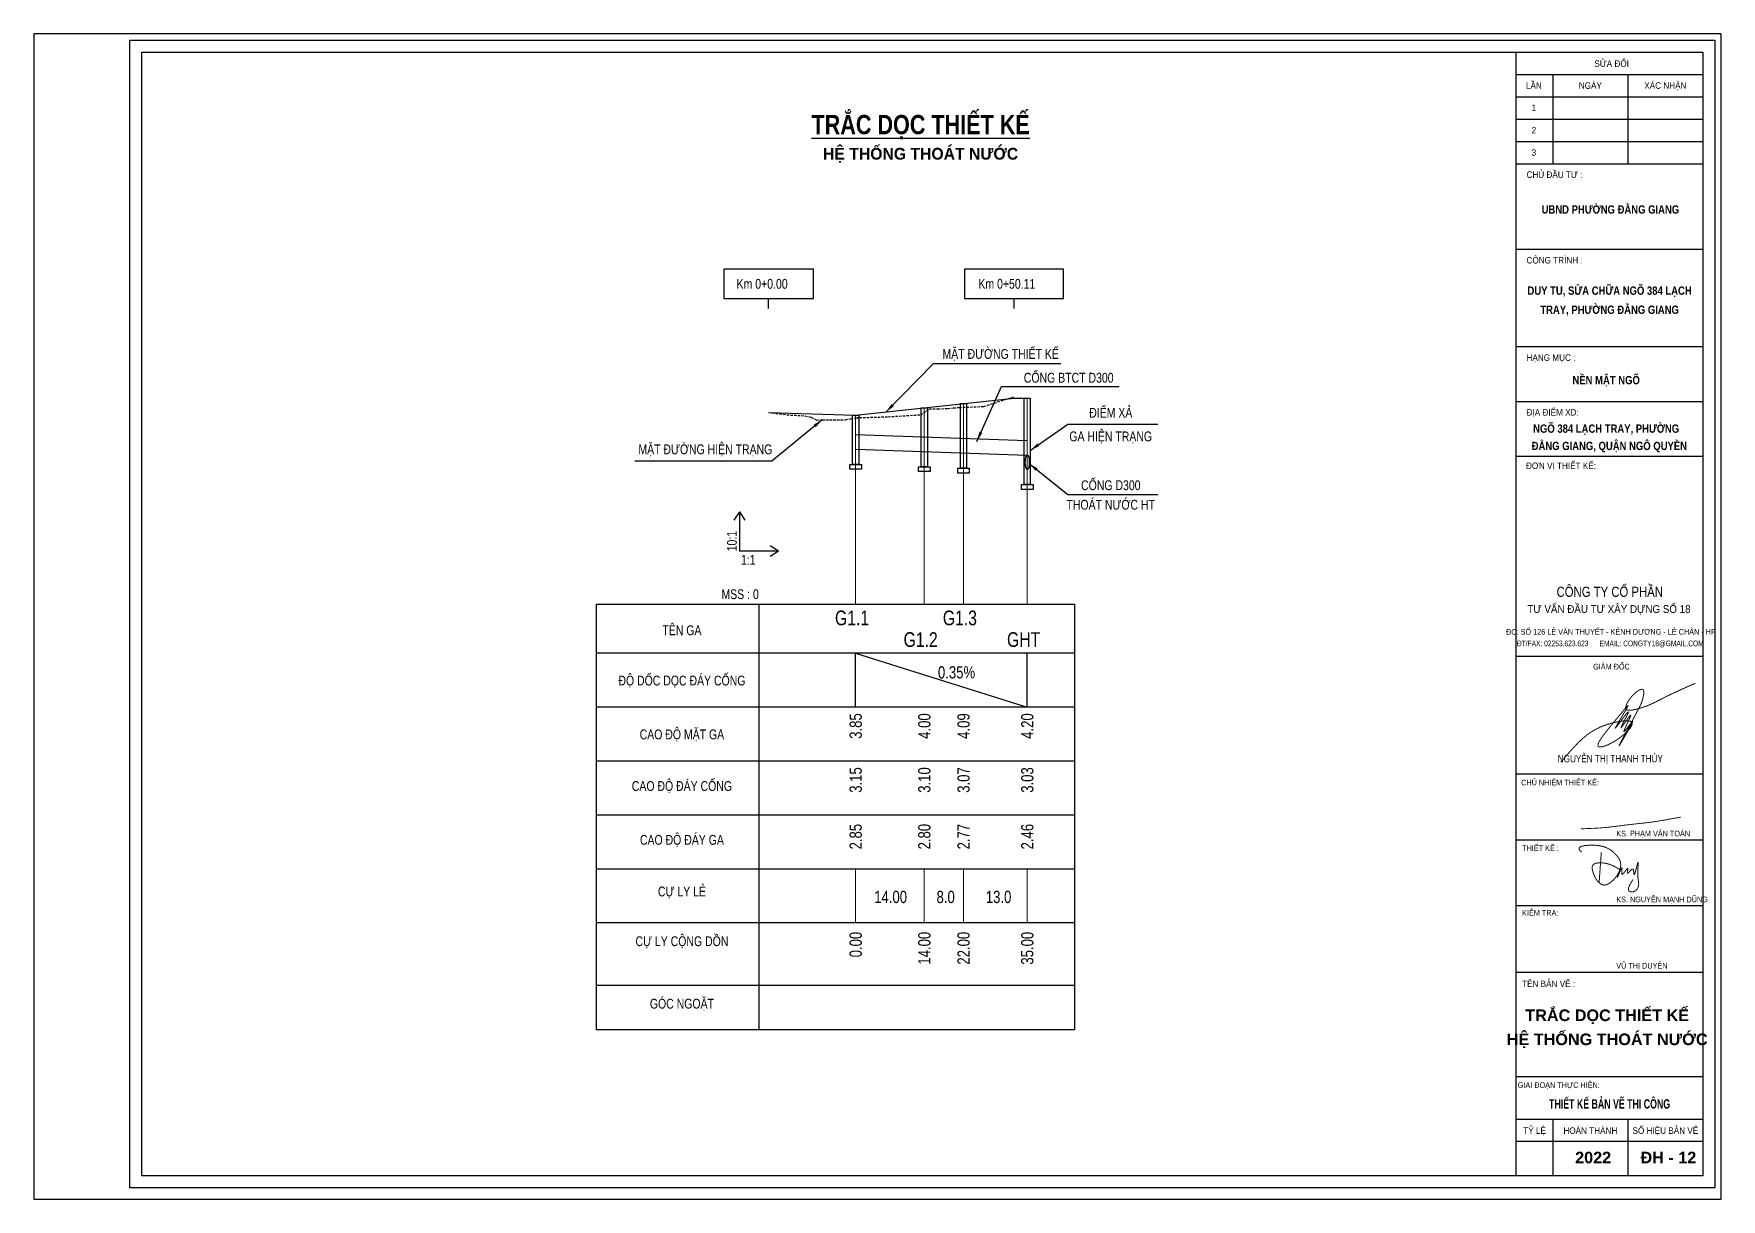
# Model space of a CAD drawing. Header units: inches. Extents: x 190 to 1294, y -79 to 620.
# Drawn here: x 190.3 to 534.5, y -79.3 to 158.3 of the extents above; entities that cross this region are included whole.
import ezdxf
from ezdxf.enums import TextEntityAlignment as Align

# ---------------------------------------------------------------- set-up
doc = ezdxf.new("R2010")
doc.units = ezdxf.units.IN
doc.header["$MEASUREMENT"] = 0
doc.linetypes.add('HIDDEN', pattern=[0.375, 0.25, -0.125])
for name, color, linetype in [('Bang TD tu nhien', 3, 'Continuous'), ('BT7-THAY', 7, 'Continuous'), ('ENTTNTHIETKE1', 2, 'Continuous'), ('GHICHU', 7, 'Continuous'), ('KHUNGTEN', 5, 'Continuous'), ('T.bao', 6, 'Continuous'), ('thep', 2, 'Continuous'), ('Trac doc tu nhien', 3, 'Continuous'), ('TracDoc', 7, 'Continuous'), ('TXT', 5, 'Continuous')]:
    doc.layers.add(name, color=color, linetype=linetype)
for name, color, linetype, lineweight in [('ISO', 153, 'Continuous', 13), ('LC Dim', 8, 'Continuous', 18), ('LC ISO', 160, 'Continuous', 13), ('LC Khac', 4, 'Continuous', 9), ('LC Net dam 1', 30, 'Continuous', 30), ('LC Net thay', 7, 'Continuous', 25), ('LC Text2', 7, 'Continuous', 25)]:
    doc.layers.add(name, color=color, linetype=linetype, lineweight=lineweight)
doc.styles.add('BangTD', font='viet buddy.shx', dxfattribs={"width": 0.8})
doc.styles.add('LC 1', font='')
doc.styles.add('LC3', font='', dxfattribs={"width": 0.8})
doc.styles.add('style1', font='')
doc.styles.add('T2', font='', dxfattribs={"width": 0.8})
doc.styles.add('THANG2', font='')
doc.styles.add('VnAvantH-B', font='')
doc.styles.get('LC 1').set_extended_font_data('.VnAvantH', bold=True)
doc.styles.get('LC3').set_extended_font_data('.VnArialH', bold=True)
doc.styles.get('style1').set_extended_font_data('.VnAvantH')
doc.styles.get('T2').set_extended_font_data('.VnArialH')
doc.styles.get('THANG2').set_extended_font_data('.VnHelvetInsH', bold=True)
doc.styles.get('VnAvantH-B').set_extended_font_data('.VnAvantH', bold=True)
doc.dimstyles.get("Standard").update_dxf_attribs({"dimtxt": 1.5, "dimasz": 0.18, "dimexe": 0.18, "dimexo": 0.0625, "dimgap": 0.09, "dimtad": 0, "dimtih": 1, "dimtoh": 1, "dimdec": 1, "dimzin": 0, "dimdsep": 46, "dimtxsty": 'Standard', "dimcen": 0.09, "dimadec": 0, "dimazin": 0, "dimtfac": 1, "dimtdec": 1, "dimtofl": 0, "dimtmove": 0, "dimatfit": 3, "dimfxl": 1, "dimtolj": 1, "dimtzin": 0, "dimarcsym": 0})

# ---------------------------------------------------------------- blocks, each defined once
blk = doc.blocks.new('nguyen thi thanh thuy')
at = {"layer": 'ISO', "ltscale": 2, "const_width": 40}
blk.add_lwpolyline([(-2685, -1690, -0.006388), (-2178, -1117, -0.008557), (-1977, -905, -0.017087), (-1770, -708, -0.102087), (-833, -161, -0.039833), (-270, -16, -0.020512), (-90, 8, -0.044497), (98, 9, -0.05587), (182, -8, -0.113633), (236, -42, -0.176433), (258, -92, -0.077033), (254, -135, -0.069534), (223, -210, -0.038569), (166, -296, -0.030368), (57, -421, -0.082382), (-675, -942, -0.035158), (-905, -1035, -0.04441), (-1026, -1062, -0.066948), (-1091, -1062, -0.143409), (-1132, -1043, -0.176131), (-1149, -1007, -0.069024), (-1148, -973, -0.059887), (-1131, -911, -0.036714), (-1079, -807, -0.019023), (-1000, -683, -0.011006), (-898, -542, -0.01042), (-645, -222, 0.001355), (-76, 463, -0.031231), (69, 631, -0.180623), (82, 640, -0.602198), (84, 631, -0.055981), (56, 570, -0.010846), (-28, 418, 0.000464), (-371, -161, 0.02324), (-439, -286, 1.627113), (-437, -292, 0.049833), (-397, -245, 0.005496), (-91, 162, -0.011697), (26, 311, -0.051381), (82, 370, -0.288592), (95, 376, -0.379106), (97, 362, -0.040394), (80, 315, -0.015043), (4, 153, 0.026859), (-200, -261, 0.160173), (-204, -278, 0.62441), (-195, -273, 0.034188), (-141, -204, -0.015387), (148, 200, -0.034245), (183, 240, -0.377171), (195, 246, -0.275743), (195, 230, -0.039705), (162, 143, -0.007154), (29, -150, 0.010269), (-53, -335, 0.059207), (-81, -418, 0.494242), (-78, -431, 0.209425), (-61, -421, 0.031522), (-22, -378, 0.012151), (92, -232, -0.015412), (249, -26, -0.066877), (274, -2, -1.012313), (279, -8, -0.055225), (269, -38, -0.019501), (211, -159, -0.008968), (2, -538, -0.00525), (-207, -898, -0.041875), (-284, -1018, -0.365695), (-264, -970, -0.007459), (-39, -543, 0.000828), (491, 447, 0.016244), (598, 659, 0.05881), (711, 1009, 0.039413), (734, 1174, 0.060004), (730, 1242, 0.240646), (692, 1298, 0.134453), (647, 1305, 0.071372), (590, 1291, 0.040684), (523, 1258, 0.056501), (335, 1112, 0.071752), (65, 772, 0.045704), (5, 642, 0.058573), (-12, 565, 0.116475), (-5, 505, 0.165912), (30, 466, 0.096245), (88, 446, 0.048338), (165, 443, 0.036618), (301, 460, 0.062636), (1097, 724, 0.01049), (1469, 913, -0.006081), (1725, 1041, -0.007252), (2275, 1297, -0.003845), (2852, 1552)], format="xyb", dxfattribs=at)
blk = doc.blocks.new('chu ki Toan')
at = {"layer": 'LC ISO', "const_width": 49}
blk.add_lwpolyline([(-20, 15), (-7, 4), (0, 0), (12, -4), (24, -6), (37, -6), (51, -6), (61, -5), (78, -4), (92, -3), (105, -2), (119, -1), (132, 0), (146, 0), (159, 1), (173, 2), (186, 3), (199, 3), (213, 4), (226, 5), (239, 6), (252, 6), (265, 7), (278, 8), (291, 8), (304, 9), (317, 10), (330, 10), (343, 11), (356, 11), (369, 12), (382, 12), (395, 13), (408, 14), (420, 14), (433, 15), (446, 15), (458, 16), (471, 16), (484, 17), (496, 17), (509, 18), (522, 18), (534, 19), (547, 19), (559, 20), (572, 20), (584, 21), (597, 21), (609, 22), (622, 22), (634, 23), (647, 23), (659, 24), (672, 24), (684, 25), (697, 26), (709, 26), (721, 27), (734, 27), (746, 28), (759, 28), (771, 29), (783, 29), (796, 30), (808, 31), (820, 31), (833, 32), (845, 32), (858, 33), (870, 34), (882, 34), (895, 35), (907, 36), (919, 36), (932, 37), (944, 38), (957, 38), (969, 39), (982, 40), (992, 41), (1006, 42), (1019, 42), (1031, 43), (1044, 44), (1056, 45), (1069, 46), (1081, 47), (1094, 48), (1106, 49), (1119, 49), (1131, 50), (1144, 51), (1156, 52), (1169, 53), (1181, 54), (1194, 55), (1207, 56), (1219, 58), (1232, 59), (1244, 60), (1257, 61), (1270, 62), (1282, 63), (1295, 64), (1307, 65), (1320, 67), (1333, 68), (1345, 69), (1358, 70), (1371, 71), (1383, 73), (1396, 74), (1409, 75), (1421, 76), (1434, 78), (1447, 79), (1459, 80), (1472, 82), (1485, 83), (1497, 84), (1510, 86), (1523, 87), (1536, 88), (1548, 90), (1561, 91), (1574, 92), (1586, 94), (1599, 95), (1612, 97), (1625, 98), (1637, 99), (1650, 101), (1663, 102), (1676, 104), (1688, 105), (1701, 107), (1714, 108), (1727, 110), (1739, 111), (1752, 113), (1765, 114), (1778, 116), (1790, 117), (1803, 119), (1816, 120), (1829, 122), (1841, 123), (1854, 125), (1867, 126), (1880, 128), (1892, 129), (1905, 131), (1918, 133), (1931, 134), (1944, 136), (1956, 137), (1969, 139), (1982, 141), (1995, 142), (2007, 144), (2020, 145), (2033, 147), (2046, 149), (2058, 150), (2071, 152), (2084, 153), (2097, 155), (2109, 157), (2122, 158), (2135, 160), (2147, 161), (2160, 163), (2173, 165), (2186, 166), (2198, 168), (2211, 170), (2224, 171), (2236, 173), (2245, 174), (2262, 176), (2274, 178), (2287, 179), (2300, 181), (2313, 182), (2325, 184), (2338, 186), (2351, 187), (2363, 189), (2376, 191), (2389, 192), (2401, 194), (2414, 195), (2426, 197), (2439, 199), (2452, 200), (2464, 202), (2477, 203), (2490, 205), (2502, 206), (2515, 208), (2528, 210), (2540, 211), (2553, 213), (2566, 214), (2578, 216), (2591, 217), (2603, 219), (2616, 221), (2629, 222), (2641, 224), (2654, 225), (2667, 227), (2679, 228), (2692, 230), (2705, 231), (2717, 233), (2734, 235), (2743, 236), (2755, 237), (2768, 239), (2780, 240), (2793, 241), (2806, 243), (2818, 244), (2831, 246), (2844, 247), (2856, 249), (2869, 250), (2882, 252), (2894, 253), (2907, 254), (2920, 256), (2932, 257), (2945, 259), (2958, 260), (2970, 261), (2983, 263), (2996, 264), (3008, 265), (3021, 267), (3034, 268), (3046, 270), (3059, 271), (3072, 272), (3084, 274), (3097, 275), (3110, 276), (3122, 278), (3135, 279), (3148, 280), (3160, 282), (3173, 283), (3186, 285), (3199, 286), (3211, 287), (3224, 289), (3237, 290), (3249, 291), (3262, 293), (3275, 294), (3287, 295), (3300, 297), (3313, 298), (3325, 299), (3338, 301), (3351, 302), (3363, 304), (3376, 305), (3389, 306), (3401, 308), (3414, 309), (3427, 310), (3439, 312), (3452, 313), (3465, 315), (3477, 316), (3490, 317), (3503, 319), (3516, 320), (3528, 322), (3541, 323), (3554, 324), (3566, 326), (3579, 327), (3592, 329), (3604, 330), (3617, 332), (3630, 333), (3642, 334), (3655, 336), (3668, 337), (3680, 339), (3693, 340), (3706, 342), (3718, 343), (3731, 345), (3744, 346), (3756, 348), (3769, 349), (3782, 351), (3794, 352), (3807, 354), (3820, 356), (3832, 357), (3845, 359), (3858, 360), (3870, 362), (3883, 364), (3896, 365), (3908, 367), (3921, 368), (3933, 370), (3946, 372), (3959, 373), (3971, 375), (3984, 377), (3997, 378), (4009, 380), (4022, 382), (4035, 384), (4047, 385), (4060, 387), (4072, 389), (4085, 391), (4095, 392), (4110, 394), (4123, 396), (4136, 398), (4148, 400), (4161, 402), (4173, 404), (4186, 405), (4199, 407), (4211, 409), (4224, 411), (4236, 413), (4249, 415), (4262, 417), (4274, 419), (4287, 421), (4299, 423), (4312, 425), (4325, 427), (4337, 429), (4350, 431), (4362, 433), (4375, 435), (4388, 437), (4400, 439), (4413, 441), (4425, 443), (4438, 445), (4450, 447), (4463, 449), (4476, 452), (4488, 454), (4501, 456), (4513, 458), (4526, 460), (4538, 462), (4551, 464), (4564, 467), (4576, 469), (4589, 471), (4601, 473), (4614, 475), (4626, 477), (4639, 480), (4651, 482), (4664, 484), (4677, 486), (4689, 488), (4702, 491), (4714, 493), (4727, 495), (4739, 497), (4752, 500), (4764, 502), (4777, 504), (4790, 506), (4802, 509), (4815, 511), (4827, 513), (4840, 515), (4852, 518), (4865, 520), (4877, 522), (4890, 524), (4903, 527), (4915, 529), (4928, 531), (4940, 534), (4953, 536), (4965, 538), (4978, 540), (4990, 543), (5003, 545), (5015, 547), (5028, 550), (5041, 552), (5053, 554), (5066, 556), (5078, 559), (5091, 561), (5103, 563), (5116, 566), (5128, 568), (5141, 570), (5153, 572), (5166, 575), (5179, 577), (5191, 579), (5204, 582), (5216, 584), (5229, 586), (5241, 588), (5254, 591), (5266, 593), (5279, 595), (5291, 597), (5304, 600), (5317, 602), (5329, 604), (5342, 606), (5354, 609), (5367, 611), (5379, 613), (5392, 616), (5404, 618), (5417, 620), (5429, 622), (5442, 625), (5455, 627), (5467, 629), (5480, 631), (5492, 634), (5505, 636), (5517, 638), (5530, 640), (5542, 643), (5555, 645), (5567, 647), (5580, 649), (5593, 652), (5605, 654), (5618, 656), (5630, 658), (5643, 661), (5655, 663)], dxfattribs=at)
blk = doc.blocks.new('Nguyen Manh Dung')
at = {"layer": 'LC ISO', "const_width": 60}
for points in [[(-1870, 1732), (-1922, 1783), (-1970, 1833), (-2008, 1881), (-2021, 1904), (-2030, 1922), (-2036, 1946), (-2036, 1965), (-2032, 1984), (-2024, 2001), (-2013, 2017), (-1997, 2033), (-1956, 2060), (-1902, 2084), (-1839, 2104), (-1766, 2121), (-1686, 2135), (-1601, 2145), (-1512, 2153), (-1330, 2161), (-1222, 2162), (-1153, 2160), (-1069, 2157), (-989, 2152), (-911, 2144), (-837, 2135), (-695, 2110), (-564, 2078), (-443, 2038), (-329, 1991), (-223, 1936), (-123, 1874), (-29, 1805), (62, 1728), (149, 1645), (256, 1528), (315, 1458), (354, 1407), (390, 1354), (422, 1299), (437, 1269), (469, 1185), (484, 1126), (494, 1065), (499, 1003), (499, 941), (494, 878), (485, 814), (471, 750), (453, 686), (431, 622), (405, 559), (376, 496), (307, 372), (227, 253), (136, 140), (37, 34), (-37, -34), (-125, -106), (-181, -145), (-238, -181), (-295, -210), (-353, -234), (-410, -250), (-483, -260), (-523, -259), (-578, -251), (-632, -234), (-684, -211), (-736, -180), (-785, -143), (-833, -100), (-879, -52), (-923, 1), (-965, 58), (-1005, 119), (-1042, 183), (-1077, 249), (-1138, 388), (-1194, 552), (-1208, 601), (-1223, 671), (-1233, 739), (-1236, 803), (-1230, 862), (-1211, 919), (-1186, 959), (-1148, 997), (-1101, 1027), (-1045, 1052), (-983, 1070), (-915, 1083), (-844, 1090), (-769, 1093), (-693, 1092), (-616, 1088), (-517, 1077), (-468, 1069), (-329, 1041), (-199, 1004), (-78, 960), (38, 909), (148, 854), (254, 795), (460, 671)], [(-814, -118), (-802, 50), (-790, 217), (-778, 385), (-765, 552), (-753, 720), (-741, 888), (-729, 1055), (-717, 1223), (-705, 1390), (-693, 1558), (-681, 1725)], [(477, 775), (449, 689), (422, 605), (409, 565), (396, 525), (384, 487), (373, 450), (361, 415), (351, 382), (342, 351), (333, 323), (325, 298), (319, 275), (313, 256), (309, 240), (306, 227), (304, 218), (304, 214), (305, 213), (306, 215), (308, 217), (310, 221), (313, 227), (315, 232), (318, 240), (326, 258), (336, 280), (346, 306), (358, 334), (370, 365), (384, 398), (398, 433), (427, 504), (457, 575), (472, 609), (486, 641), (500, 671), (514, 699), (526, 723), (538, 744), (548, 761), (553, 767), (557, 773), (561, 777), (565, 780), (568, 781), (571, 781), (573, 779), (575, 776), (576, 771), (577, 764), (578, 756), (578, 746), (577, 735), (577, 723), (575, 695), (572, 664), (569, 631), (565, 596), (560, 527), (558, 494), (558, 464), (560, 438), (561, 426), (564, 416), (566, 408), (570, 401), (574, 395), (580, 391), (584, 390), (590, 390), (597, 392), (605, 396), (613, 401), (622, 408), (631, 416), (641, 425), (662, 447), (684, 472), (707, 500), (731, 530), (779, 593), (802, 623), (825, 652), (846, 678), (866, 701), (875, 710), (884, 719), (892, 726), (900, 732), (906, 737), (913, 740), (918, 741), (922, 740), (926, 737), (929, 732), (931, 725), (931, 717), (932, 706), (931, 694), (930, 680), (929, 666), (925, 634), (920, 601), (915, 568), (912, 536), (910, 522), (909, 508), (909, 496), (909, 485), (911, 476), (913, 469), (914, 466), (920, 461), (925, 461), (931, 462), (937, 465), (945, 470), (953, 476), (962, 484), (971, 493), (981, 503), (1003, 526), (1026, 551), (1076, 605), (1101, 632), (1126, 657), (1150, 679), (1162, 688), (1173, 697), (1184, 704), (1195, 709), (1205, 713), (1214, 715), (1223, 715), (1228, 715), (1239, 710), (1246, 704), (1252, 697), (1258, 688), (1263, 677), (1267, 665), (1275, 639), (1281, 609), (1286, 576), (1290, 543), (1293, 510), (1296, 479), (1299, 451), (1302, 426), (1304, 416), (1306, 405), (1308, 399), (1310, 394), (1312, 389), (1315, 387), (1318, 385), (1321, 385), (1324, 387), (1327, 389), (1331, 393), (1334, 399), (1342, 412), (1350, 430), (1359, 452), (1368, 477), (1377, 505), (1386, 536), (1396, 569), (1406, 605), (1426, 679), (1466, 833), (1475, 870), (1485, 906), (1494, 941), (1502, 973), (1510, 1003), (1518, 1031), (1524, 1055), (1531, 1075), (1538, 1095), (1541, 1104), (1545, 1112), (1549, 1116), (1552, 1117), (1554, 1113), (1556, 1106), (1557, 1095), (1558, 1081), (1558, 1065), (1558, 1045), (1557, 1023), (1557, 998), (1556, 971), (1554, 942), (1553, 911), (1552, 878), (1550, 844), (1546, 772), (1543, 696), (1540, 617), (1538, 537), (1537, 458), (1537, 381), (1540, 306), (1541, 276), (1544, 237), (1547, 204), (1550, 173), (1557, 113), (1565, 57), (1573, 5), (1580, -45), (1586, -93), (1590, -139), (1592, -185), (1590, -230), (1584, -276), (1580, -299), (1573, -328), (1568, -347), (1560, -371), (1551, -395), (1540, -419), (1528, -444), (1515, -467), (1501, -491), (1485, -513), (1469, -535), (1451, -556), (1432, -576), (1412, -594), (1390, -611), (1368, -626), (1344, -640), (1320, -652), (1288, -663), (1267, -668), (1239, -673), (1211, -676), (1183, -677), (1155, -676), (1128, -673), (1103, -668), (1079, -662), (1056, -653), (1039, -645), (1019, -632), (1004, -620), (992, -605), (982, -590), (975, -573), (970, -555), (966, -536), (965, -516), (966, -494), (969, -472), (973, -449), (979, -424), (987, -399), (996, -373), (1006, -346), (1018, -319), (1031, -291), (1060, -233), (1093, -172), (1128, -111), (1166, -48), (1246, 81)]]:
    blk.add_lwpolyline(points, dxfattribs=at)
blk = doc.blocks.new('khung vpn')
at = {"layer": 'Defpoints'}
for p, q in [((52556.46, -4195.446), (52498.758, -4195.446)), ((52498.758, -4195.446), (52498.758, -4235.276)), ((52556.46, -4235.276), (52556.46, -4195.446)), ((52498.758, -4235.276), (52556.46, -4235.276))]:
    blk.add_line(p, q, dxfattribs=at)
at = {"layer": 'KHUNGTEN'}
blk.add_lwpolyline([(52556.243, -4234.885), (52502.048, -4234.885), (52502.048, -4195.662), (52556.243, -4195.662)], close=True, dxfattribs=at)
at = {"layer": 'T.bao'}
for p, q in [((52549.443, -4196.835), (52555.832, -4196.835)), ((52550.703, -4196.835), (52550.703, -4199.885)), ((52553.267, -4196.835), (52553.267, -4199.885)), ((52549.443, -4197.598), (52555.832, -4197.598)), ((52549.443, -4198.36), (52555.832, -4198.36)), ((52549.443, -4199.123), (52555.832, -4199.123)), ((52549.443, -4222.987), (52555.832, -4222.987)), ((52549.443, -4225.241), (52555.832, -4225.241)), ((52549.443, -4227.516), (52555.832, -4227.516)), ((52549.443, -4232.534), (52555.832, -4232.534)), ((52550.703, -4232.534), (52550.703, -4234.474)), ((52553.267, -4232.534), (52553.267, -4234.474)), ((52549.443, -4233.296), (52555.832, -4233.296))]:
    blk.add_line(p, q, dxfattribs=at)
at = {"layer": 'thep'}
for p, q in [((52549.443, -4199.885), (52555.832, -4199.885)), ((52549.443, -4202.81), (52555.832, -4202.81)), ((52549.443, -4206.138), (52555.832, -4206.138)), ((52549.443, -4208.009), (52555.832, -4208.009)), ((52549.443, -4209.881), (52555.832, -4209.881)), ((52549.443, -4216.721), (52555.832, -4216.721)), ((52549.443, -4220.741), (52555.832, -4220.741)), ((52549.443, -4231.083), (52555.832, -4231.083))]:
    blk.add_line(p, q, dxfattribs=at)
for points in [[(52555.832, -4234.474), (52502.459, -4234.474), (52502.459, -4196.073), (52555.832, -4196.073)], [(52555.832, -4196.073), (52555.832, -4234.474), (52549.443, -4234.474), (52549.443, -4196.073)]]:
    blk.add_lwpolyline(points, close=True, dxfattribs=at)
at = {"layer": 'TXT', "linetype": 'Continuous'}
blk.add_line((52555.832, -4196.073), (52555.832, -4234.474), dxfattribs=at)
at = {"layer": 'LC ISO', "xscale": 0.000601425, "yscale": 0.000601425, "zscale": 0.000601425}
blk.add_blockref('chu ki Toan', (52551.676, -4222.614), dxfattribs=at)
at = {"layer": 'LC Net dam 1'}
for name, p, xscale, yscale, zscale in [('nguyen thi thanh thuy', (52553.202, -4218.934), 0.0008320000000000002, 0.0008320000000000002, 0.0008320000000000002), ('Nguyen Manh Dung', (52552.742, -4224.392), 0.0005625000000000002, 0.0005625000000000002, 0.0005625000000000002)]:
    blk.add_blockref(name, p, dxfattribs=dict(at, xscale=xscale, yscale=yscale, zscale=zscale))
at = {"layer": 'BT7-THAY', "linetype": 'ByBlock', "style": 'VnAvantH-B'}
for s, height, width, p in [('ubnd ph\xadêng §»NG GIANG', 0.28512, 0.85, (52552.67, -4201.592)), ('nÒn mÆt ngâ', 0.28512, 0.85, (52552.525, -4207.424)), ('ngâ 384 L¹CH TRAY, PH¦êNG', 0.28512, 0.85, (52552.525, -4209.082)), ('§»NG GIANG, quËn ng« quyÒn', 0.28512, 0.85, (52552.634, -4209.673)), ('thiÕt kÕ b¶n vÏ thi c«ng', 0.32076, 0.7, (52552.643, -4232.177))]:
    blk.add_text(s, height=height, dxfattribs=dict(at, width=width)).set_placement(p, align=Align.CENTER)
at = {"layer": 'BT7-THAY', "insert": (52552.643, -4204.081), "char_height": 0.28512, "width": 6.5241, "attachment_point": 2, "line_spacing_factor": 1.372151, "style": 'VnAvantH-B'}
blk.add_mtext('{\\W0.85;duy tu, söa ch÷a NGâ 384 L¹CH TRAY, PH¦êNG §»NG GIANG}', dxfattribs=at)
at = {"layer": 'TXT', "linetype": 'Continuous'}
for s, height, style, width, p in [('söa ®æi', 0.2218, 'T2', 0.9, (52552.713, -4196.577)), ('lÇn', 0.2218, 'T2', 0.9, (52550.054, -4197.326)), ('ngµy', 0.2218, 'T2', 0.9, (52551.985, -4197.326)), ('x¸c nhËn', 0.2218, 'T2', 0.9, (52554.55, -4197.326)), ('1', 0.222, 'T2', 0.9, (52550.054, -4198.089)), ('2', 0.222, 'T2', 0.9, (52550.054, -4198.851)), ('3', 0.222, 'T2', 0.9, (52550.054, -4199.614)), ('c«ng ty cæ phÇn', 0.34658, 'T2', 0.8, (52552.648, -4214.689)), ('®c: sè 126 lª v¨n thuyÕt - kªnh d\xad¬ng - lª ch©n - hp', 0.19408, 'T2', 0.8, (52552.689, -4215.98)), ('§T/fax: 02253.623.623      Email: Congty18@gmail.com', 0.19408, 'style1', 0.7, (52552.666, -4216.376)), ('nguyÔn thÞ thanh thñy', 0.24954, 'T2', 0.8, (52552.668, -4220.343)), ('giai ®o¹n thùc hiÖn:', 0.19408, 'T2', 0.8, (52550.904, -4231.471)), ('tû lÖ', 0.2218, 'T2', 0.9, (52550.076, -4233.041)), ('hoµn thµnh', 0.2218, 'T2', 0.9, (52551.985, -4233.041)), ('sè hiÖu b¶n vÏ', 0.22181, 'T2', 0.9, (52554.55, -4233.041))]:
    blk.add_text(s, height=height, dxfattribs=dict(at, style=style, width=width)).set_placement(p, align=Align.CENTER)
at = {"layer": 'TXT', "linetype": 'Continuous', "style": 'T2'}
for s, height, width, p in [('chñ ®Çu t\xad :', 0.22181, 0.9, (52549.802, -4200.371)), ('c«ng tr×nh :', 0.22181, 0.9, (52549.802, -4203.296)), ('h¹ng môc :', 0.2218, 0.9, (52549.802, -4206.623)), ('®Þa ®iÓm xd:', 0.22181, 0.9, (52549.806, -4208.494)), ('®¬n vÞ thiÕt kÕ:', 0.22181, 0.9, (52549.785, -4210.32)), ('gi¸m ®èc', 0.1941, 0.8, (52552.079, -4217.171)), ('chñ nhiÖm thiÕt kÕ:', 0.19408, 0.8, (52549.617, -4221.132)), ('thiÕt kÕ :', 0.1941, 0.8, (52549.651, -4223.371)), ('ks. ph¹m v¨n toµn', 0.19408, 0.8, (52552.871, -4222.875)), ('ks. nguyÔn m¹nh dòng', 0.19408, 0.8, (52552.871, -4225.126)), ('kiÓm tra:', 0.1941, 0.8, (52549.651, -4225.587)), ('vò thÞ duyªn', 0.19408, 0.8, (52552.871, -4227.392)), ('tªn b¶n vÏ :', 0.22181, 0.9, (52549.651, -4228.026))]:
    blk.add_text(s, height=height, dxfattribs=dict(at, width=width)).set_placement(p)
at = {"layer": 'TXT', "linetype": 'Continuous', "style": 'T2', "width": 0.9}
blk.add_text('t\xad vÊn ®Çu t\xad x©y dùng sè 18', height=0.26617, dxfattribs=at).set_placement((52552.621, -4215.094), align=Align.MIDDLE)
blk = doc.blocks.new('TIEUDE1')
at = {"layer": 'LC Text2', "color": 7, "style": 'LC 1'}
blk.add_attdef('TIªU§Ò', text='', height=5, dxfattribs=at).set_placement((0, 0), align=Align.BOTTOM_CENTER)
blk.add_attdef('TL', text='', height=3, dxfattribs=at).set_placement((0, -2), align=Align.TOP_CENTER)

msp = doc.modelspace()

# ---------------------------------------------------------------- linework, layer by layer
for points in [[(379.3, 82.9), (380.54, 82.9), (380.54, 69.75), (379.3, 69.75)], [(392.3, 84.02), (393.54, 84.02), (393.54, 66.42), (392.3, 66.42)], [(357.3, 80.52), (358.54, 80.52), (358.54, 70.52), (357.3, 70.52)], [(371.3, 82.03), (372.54, 82.03), (372.54, 70.03), (371.3, 70.03)], [(356.73, 70.52), (359.1, 70.52), (359.1, 69.52), (356.73, 69.52)], [(370.73, 70.03), (373.1, 70.03), (373.1, 69.03), (370.73, 69.03)], [(378.73, 69.75), (381.1, 69.75), (381.1, 68.75), (378.73, 68.75)], [(391.73, 66.42), (394.1, 66.42), (394.1, 65.42), (391.73, 65.42)]]:
    msp.add_lwpolyline(points, close=True)
at = {"layer": 'Bang TD tu nhien', "color": 3}
for p, q in [((304.96, 42.02), (402.53, 42.02)), ((304.96, 42.02), (304.96, -44.76)), ((338.16, 42.02), (338.16, -44.76)), ((402.53, 42.02), (402.53, -44.76)), ((402.53, 32.02), (304.96, 32.02)), ((357.92, 21.02), (357.92, 32.02)), ((392.92, 21.02), (392.92, 32.02)), ((402.53, 21.02), (304.96, 21.02)), ((402.53, 10.02), (304.96, 10.02)), ((402.53, -0.98), (304.96, -0.98)), ((402.53, -11.98), (304.96, -11.98)), ((402.53, -22.98), (304.96, -22.98)), ((402.53, -35.76), (304.96, -35.76)), ((402.53, -44.76), (304.96, -44.76))]:
    msp.add_line(p, q, dxfattribs=at)
at = {"layer": 'LC Khac', "ltscale": 5}
for p, q in [((379.92, 42.02), (379.92, 82.9)), ((392.92, 84.02), (392.92, 42.02)), ((357.92, 42.02), (357.92, 80.52)), ((371.92, 42.02), (371.92, 82.03))]:
    msp.add_line(p, q, dxfattribs=at)
at = {"layer": 'LC Net dam 1', "ltscale": 5}
msp.add_lwpolyline([(340.16, 81.12), (357.92, 80.52), (390.24, 84.02), (392.92, 84.02)], dxfattribs=at)
at = {"layer": 'LC Net dam 1'}
for points in [[(392.92, 75.29), (357.92, 76.52)], [(392.92, 72.29), (357.92, 73.52)]]:
    msp.add_lwpolyline(points, dxfattribs=at)
msp.add_ellipse((392.92, 70.92), major_axis=(0, 1.5), ratio=0.272894, dxfattribs=at)
at = {"layer": 'LC Net thay'}
for points in [[(334.2, 60.83), (333.1, 59.14)], [(334.2, 60.83), (334.2, 52.83)], [(334.2, 60.83), (335.29, 59.14)], [(342.2, 52.83), (334.2, 52.83)], [(342.2, 52.83), (340.51, 53.92)], [(342.2, 52.83), (340.51, 51.73)]]:
    msp.add_lwpolyline(points, dxfattribs=at)
at = {"layer": 'Trac doc tu nhien', "lineweight": 0, "ltscale": 10}
for p, q in [((357.92, -11.98), (357.92, -22.98)), ((371.92, -11.98), (371.92, -22.98)), ((379.92, -11.98), (379.92, -22.98)), ((392.92, -11.98), (392.92, -22.98))]:
    msp.add_line(p, q, dxfattribs=at)
at = {"layer": 'Trac doc tu nhien', "color": 3}
for points in [[(340.16, 102.32), (340.16, 104.32), (349.3, 104.32), (349.3, 110.32), (331.01, 110.32), (331.01, 104.32), (340.16, 104.32)], [(390.24, 102.32), (390.24, 104.32), (400.33, 104.32), (400.33, 110.32), (380.14, 110.32), (380.14, 104.32), (390.24, 104.32)]]:
    msp.add_lwpolyline(points, dxfattribs=at)
at = {"layer": 'Trac doc tu nhien', "color": 3, "linetype": 'HIDDEN', "ltscale": 2}
msp.add_lwpolyline([(340.16, 81.12), (343.87, 80.62), (347.57, 80.42), (348.87, 80.12), (349.99, 79.52), (351.11, 79.62), (355.82, 79.62), (356.87, 79.82), (357.92, 80.02), (364.52, 80.22), (371.13, 80.62), (372.91, 81.82), (374.69, 81.82), (376.73, 81.92), (377.87, 82.02), (379, 82.12), (384.02, 82.32), (390.24, 84.32)], dxfattribs=at)
at = {"layer": 'TracDoc', "color": 2}
msp.add_lwpolyline([(357.92, 32.02), (392.92, 21.02)], dxfattribs=at)

# ---------------------------------------------------------------- block references
at = {"layer": 'ENTTNTHIETKE1', "color": 6, "xscale": 5.965326529308613, "yscale": 5.965326529308613, "zscale": 5.965326529308613}
msp.add_blockref('khung vpn', (-312981.97, 25185.5), dxfattribs=at)
at = {"layer": 'LC Text2'}
ref = msp.add_blockref('TIEUDE1', (371.17, 136.64, 0), dxfattribs=dict(at, xscale=0.8000020620485555, yscale=0.8000020620485555, zscale=0.8000020620485555, rotation=359.9999999976748))
ref.add_attrib('TIªU§Ò', '%%UTR¾C DäC THIÕT KÕ', dxfattribs={"color": 7, "height": 3.9395, "rotation": 360, "style": 'LC3', "width": 0.8}).set_placement((371.17, 136.64, 0), align=Align.BOTTOM_CENTER)
ref.add_attrib('TL', 'hÖ thèng tho¸t n\xadíc', dxfattribs={"color": 7, "height": 2.4, "rotation": 360, "style": 'LC 1'}).set_placement((371.17, 135.04, 0), align=Align.TOP_CENTER)

# ---------------------------------------------------------------- texts
at = {"layer": 'Bang TD tu nhien', "color": 3, "style": 'BangTD', "width": 0.8}
for s, p in [('MẶT ĐƯỜNG THIẾT KẾ', (387.5, 93.11)), ('CỐNG BTCT D300', (401.37, 88.47)), ('ĐIỂM XẢ', (409.96, 81.34)), ('GA HIỆN TRẠNG', (409.94, 76.27)), ('MẶT ĐƯỜNG HIỆN TRẠNG', (327.26, 73.63)), ('CỐNG D300', (409.96, 66.55)), ('THOÁT NƯỚC HT', (409.94, 62.53)), ('TÊN GA', (322.48, 36.94)), ('ĐỘ DỐC DỌC ĐÁY CỐNG', (322.48, 26.52)), ('CAO ĐỘ MẶT GA', (322.48, 15.52)), ('CAO ĐỘ ĐÁY CỐNG', (322.48, 5.02)), ('CAO ĐỘ ĐÁY GA', (322.48, -5.98)), ('CỰ LY LẺ', (322.48, -16.48)), ('CỰ LY CỘNG DỒN', (322.48, -26.62)), ('GÓC NGOẶT', (322.48, -39.39))]:
    msp.add_text(s, height=2, dxfattribs=at).set_placement(p, align=Align.MIDDLE)
at = {"layer": 'GHICHU', "color": 0, "style": 'THANG2'}
for s, height, p in [('tr¾c däc thiÕt kÕ', 2.3651, (511.21, -42.98)), ('hÖ thèng tho¸t n\xadíc', 2.3651, (511.21, -47.88)), ('2022', 2.365, (508.35, -71.98)), ('®h - 12', 2.365, (523.7, -71.98))]:
    msp.add_text(s, height=height, rotation=0, dxfattribs=at).set_placement(p, align=Align.CENTER)
at = {"layer": 'Trac doc tu nhien', "color": 3, "style": 'BangTD', "width": 0.8}
msp.add_text('10:1', height=2, rotation=90, dxfattribs=at).set_placement((333.68, 52.78))
msp.add_text('1:1', height=2, dxfattribs=at).set_placement((334.52, 50.06))
at = {"layer": 'Trac doc tu nhien', "color": 3, "char_height": 2, "attachment_point": 1}
for s, insert, width in [('\\Fviet buddy.shx;\\W0.8000000000;\\T1.0000000000;\\o\\lKm 0+0.00', (333.64, 108.32), 14.2476), ('{\\Fviet buddy|c0;\\W0.8;Km 0+50.11}', (382.96, 108.32), 15.7714)]:
    msp.add_mtext(s, dxfattribs=dict(at, insert=insert, width=width))
at = {"layer": 'Trac doc tu nhien', "color": 3, "insert": (338.16, 43.02), "char_height": 2, "attachment_point": 9, "style": 'BangTD'}
msp.add_mtext('MSS : 0', dxfattribs=at)
at = {"layer": 'TracDoc', "color": 1, "style": 'BangTD', "width": 0.8}
for s, p in [('G1.1', (357.18, 36.81)), ('G1.3', (379.18, 36.81)), ('G1.2', (371.18, 32.4)), ('GHT', (392.18, 32.4))]:
    msp.add_text(s, height=3, dxfattribs=at).set_placement(p, align=Align.BOTTOM_CENTER)
at = {"layer": 'TracDoc', "color": 2, "style": 'BangTD', "width": 0.8}
msp.add_text('0.35%%%', height=2.5, dxfattribs=at).set_placement((374.7, 26.12), align=Align.BOTTOM_LEFT)
for s, p in [('3.85', (357.92, 19.77)), ('4.00', (371.92, 19.77)), ('4.09', (379.92, 19.77)), ('4.20', (392.92, 19.77))]:
    msp.add_text(s, height=2.5, rotation=90, dxfattribs=at).set_placement(p, align=Align.MIDDLE_RIGHT)
at = {"layer": 'TracDoc', "color": 3, "style": 'BangTD', "width": 0.8}
for s, p in [('3.15', (357.92, 8.77)), ('3.10', (371.92, 8.77)), ('3.07', (379.92, 8.77)), ('3.03', (392.92, 8.77))]:
    msp.add_text(s, height=2.5, rotation=90, dxfattribs=at).set_placement(p, align=Align.MIDDLE_RIGHT)
at = {"layer": 'TracDoc', "color": 0, "style": 'BangTD', "width": 0.8}
for s, p in [('2.85', (357.92, -2.78)), ('2.80', (371.92, -2.78)), ('2.77', (379.92, -2.78)), ('2.46', (392.92, -2.78)), ('0.00', (357.92, -24.78)), ('14.00', (371.92, -24.78)), ('22.00', (379.92, -24.78)), ('35.00', (392.92, -24.78))]:
    msp.add_text(s, height=2.5, rotation=90, dxfattribs=at).set_placement(p, align=Align.MIDDLE_RIGHT)
at = {"layer": 'TracDoc', "color": 3, "style": 'BangTD', "width": 0.8}
for s, p in [('14.00', (368.4, -17.67)), ('8.0', (378.14, -17.67)), ('13.0', (389.68, -17.67))]:
    msp.add_text(s, height=2.5, dxfattribs=at).set_placement(p, align=Align.MIDDLE_RIGHT)

# ---------------------------------------------------------------- leaders
at = {"layer": 'LC Dim'}
for points, override in [([(364.1, 81.19), (373.77, 91.05), (399.77, 91.05)], {"dimasz": 2}), ([(382.64, 75.21), (387.64, 86.41), (411.65, 86.41)], {"dimasz": 2}), ([(351.11, 79.62), (340.85, 71.2), (312.86, 71.2)], {"dimasz": 2}), ([(393.54, 73.36), (401.2, 78.72), (419.58, 78.72)], {"dimasz": 2, "dimgap": 0.09, "dimtad": 0}), ([(393.29, 70.68), (401.2, 64.37), (419.58, 64.37)], {"dimasz": 2, "dimgap": 0.09, "dimtad": 0})]:
    msp.add_leader(points, dimstyle='Standard', override=override, dxfattribs=at)

doc.saveas('drawing.dxf')
